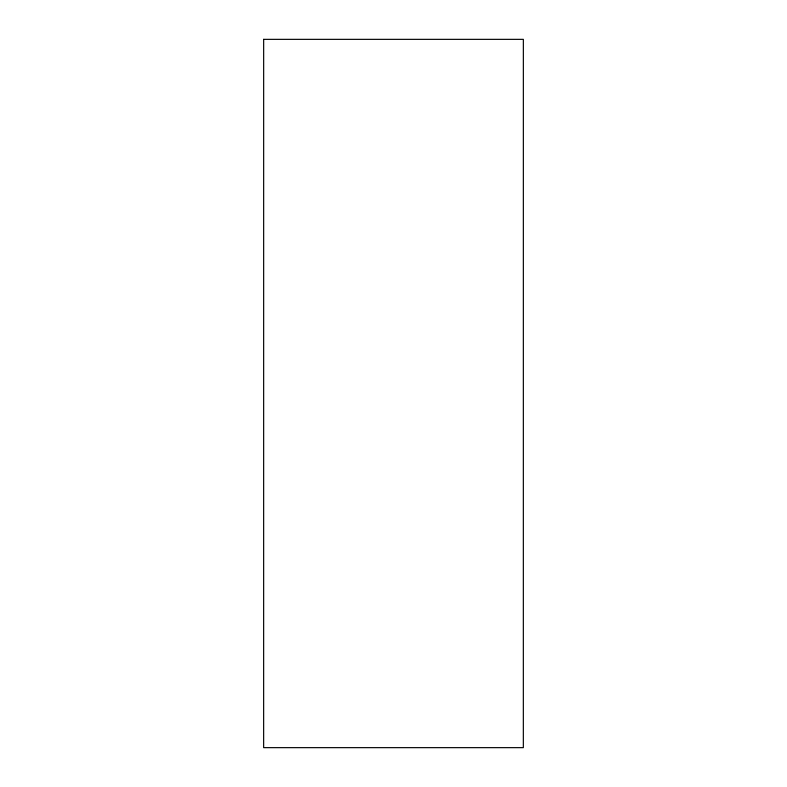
<?xml version="1.0" encoding="UTF-8"?>
<svg xmlns="http://www.w3.org/2000/svg" width="787" height="787" viewBox="0 0 787 787"><rect width="100%" height="100%" fill="white"/><g stroke="black" fill="none" stroke-linecap="round" stroke-linejoin="round"><path stroke-width="1.18" d="M263.665 39.35L263.645 747.65L523.335 747.65L523.355 39.35L263.665 39.35"/></g></svg>
